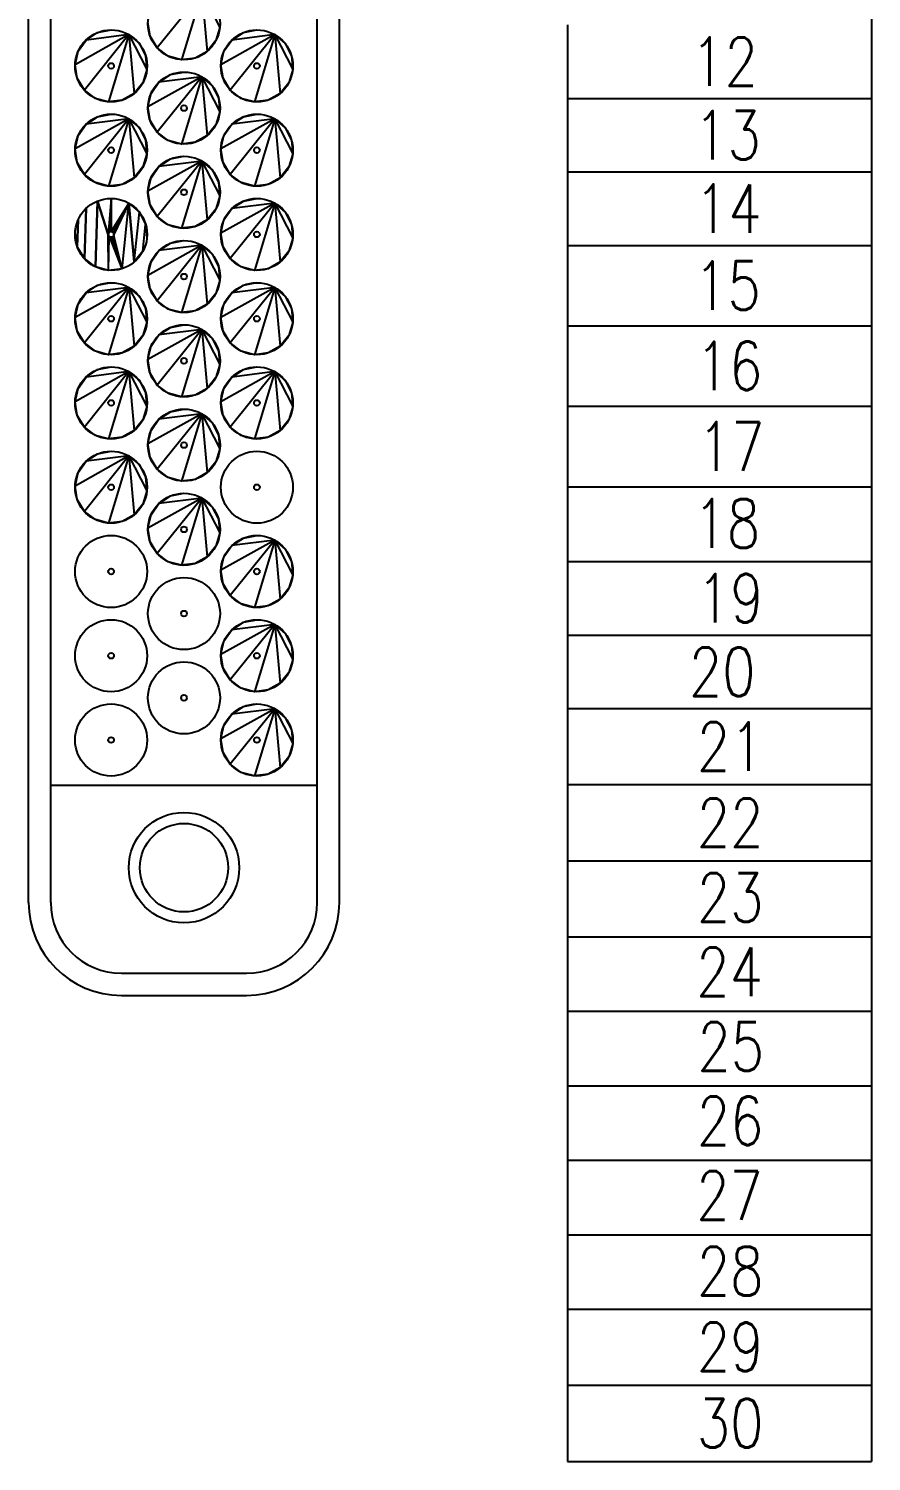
# Model space of a CAD drawing. Extents: x 260 to 819, y -886 to -454.
# Drawn here: x 468.9 to 513.7, y -766.9 to -690.7 of the extents above; entities that cross this region are included whole.
import ezdxf

# ---------------------------------------------------------------- set-up
doc = ezdxf.new("R2010")
doc.units = 0
doc.header["$LTSCALE"] = 150
doc.header["$MEASUREMENT"] = 0
doc.layers.get('0').update_dxf_attribs({"color": 6, "linetype": 'CONTINUOUS'})
doc.layers.add('현배선도', color=7, linetype='CONTINUOUS')
doc.styles.get("Standard").update_dxf_attribs({"font": 'romans.shx', "width": 0.8, "bigfont": 'whgtxt.shx'})

msp = doc.modelspace()

# ---------------------------------------------------------------- linework, layer by layer
at = {"color": 7, "linetype": 'Continuous'}
for p, q in [((468.885, -737.164), (468.885, -634.845)), ((470.06, -737.164), (470.06, -634.845)), ((484.23, -737.164), (484.23, -634.845)), ((485.405, -737.164), (485.405, -634.845)), ((470.06, -730.936), (484.23, -730.936)), ((473.82, -740.924), (480.47, -740.924)), ((473.82, -742.099), (480.47, -742.099))]:
    msp.add_line(p, q, dxfattribs=at)
for points in [[(478.094, -688.818), (475.724, -691.765), (475.346, -691.139), (475.231, -690.417)], [(478.094, -688.818), (477.017, -692.392), (476.31, -692.204), (475.724, -691.765)], [(478.094, -688.818), (478.381, -691.944), (477.742, -692.301), (477.017, -692.392)], [(478.094, -688.818), (479.051, -690.673), (478.839, -691.374), (478.381, -691.944)], [(474.217, -691.056), (471.847, -694.004), (471.469, -693.377), (471.353, -692.655)], [(474.217, -691.056), (471.353, -692.655), (471.517, -691.942), (471.936, -691.343)], [(474.217, -691.056), (473.139, -694.63), (472.432, -694.443), (471.847, -694.004)], [(474.217, -691.056), (471.936, -691.343), (472.549, -690.944), (473.268, -690.804)], [(474.217, -691.056), (474.504, -694.182), (473.865, -694.539), (473.139, -694.63)], [(474.217, -691.056), (474.771, -691.533), (475.106, -692.183), (475.173, -692.912)], [(474.217, -691.056), (475.173, -692.912), (474.962, -693.612), (474.504, -694.182)], [(481.972, -691.056), (479.602, -694.004), (479.224, -693.377), (479.108, -692.655)], [(481.972, -691.056), (479.108, -692.655), (479.272, -691.942), (479.691, -691.343)], [(481.972, -691.056), (480.894, -694.63), (480.187, -694.443), (479.602, -694.004)], [(481.972, -691.056), (479.691, -691.343), (480.305, -690.944), (481.023, -690.804)], [(481.972, -691.056), (482.259, -694.182), (481.62, -694.539), (480.894, -694.63)], [(481.972, -691.056), (482.526, -691.533), (482.861, -692.183), (482.928, -692.912)], [(481.972, -691.056), (482.928, -692.912), (482.717, -693.612), (482.259, -694.182)], [(478.094, -693.294), (475.724, -696.242), (475.346, -695.616), (475.231, -694.893)], [(478.094, -693.294), (475.231, -694.893), (475.395, -694.18), (475.814, -693.581)], [(478.094, -693.294), (477.017, -696.869), (476.31, -696.681), (475.724, -696.242)], [(478.094, -693.294), (475.814, -693.581), (476.427, -693.182), (477.145, -693.042)], [(478.094, -693.294), (478.381, -696.421), (477.742, -696.777), (477.017, -696.869)], [(478.094, -693.294), (478.649, -693.771), (478.984, -694.422), (479.051, -695.15)], [(478.094, -693.294), (479.051, -695.15), (478.839, -695.851), (478.381, -696.421)], [(474.217, -695.533), (471.847, -698.481), (471.469, -697.854), (471.353, -697.132)], [(474.217, -695.533), (471.353, -697.132), (471.517, -696.419), (471.936, -695.819)], [(474.217, -695.533), (473.139, -699.107), (472.432, -698.919), (471.847, -698.481)], [(474.217, -695.533), (471.936, -695.819), (472.549, -695.421), (473.268, -695.281)], [(474.217, -695.533), (474.504, -698.659), (473.865, -699.016), (473.139, -699.107)], [(474.217, -695.533), (474.771, -696.01), (475.106, -696.66), (475.173, -697.389)], [(474.217, -695.533), (475.173, -697.389), (474.962, -698.089), (474.504, -698.659)], [(481.972, -695.533), (479.602, -698.481), (479.224, -697.854), (479.108, -697.132)], [(481.972, -695.533), (479.108, -697.132), (479.272, -696.419), (479.691, -695.819)], [(481.972, -695.533), (480.894, -699.107), (480.187, -698.919), (479.602, -698.481)], [(481.972, -695.533), (479.691, -695.819), (480.305, -695.421), (481.023, -695.281)], [(481.972, -695.533), (482.259, -698.659), (481.62, -699.016), (480.894, -699.107)], [(481.972, -695.533), (482.526, -696.01), (482.861, -696.66), (482.928, -697.389)], [(481.972, -695.533), (482.928, -697.389), (482.717, -698.089), (482.259, -698.659)], [(478.094, -697.771), (475.724, -700.719), (475.346, -700.093), (475.231, -699.37)], [(478.094, -697.771), (475.231, -699.37), (475.395, -698.657), (475.814, -698.058)], [(478.094, -697.771), (477.017, -701.345), (476.31, -701.158), (475.724, -700.719)], [(478.094, -697.771), (475.814, -698.058), (476.427, -697.659), (477.145, -697.519)], [(478.094, -697.771), (478.381, -700.897), (477.742, -701.254), (477.017, -701.345)], [(478.094, -697.771), (478.649, -698.248), (478.984, -698.899), (479.051, -699.627)], [(478.094, -697.771), (479.051, -699.627), (478.839, -700.327), (478.381, -700.897)], [(471.936, -700.296), (471.847, -702.957), (471.469, -702.331), (471.517, -700.896)], [(472.549, -699.897), (472.432, -703.396), (471.847, -702.957), (471.936, -700.296)], [(473.139, -703.584), (472.432, -703.396), (472.549, -699.897), (473.115, -701.673)], [(473.268, -699.758), (473.115, -701.673), (472.549, -699.897)], [(473.268, -699.758), (473.16, -701.565), (473.126, -701.614), (473.115, -701.673)], [(473.268, -699.758), (473.268, -701.52), (473.209, -701.532), (473.16, -701.565)], [(474.217, -700.009), (473.268, -701.52), (473.268, -699.758)], [(474.217, -700.009), (473.376, -701.565), (473.326, -701.532), (473.268, -701.52)], [(474.217, -700.009), (473.42, -701.673), (473.409, -701.614), (473.376, -701.565)], [(473.865, -703.493), (473.409, -701.731), (473.42, -701.673), (474.217, -700.009)], [(473.865, -703.493), (474.217, -700.009), (474.504, -703.136)], [(474.504, -703.136), (474.217, -700.009), (474.771, -700.487)], [(481.972, -700.009), (479.602, -702.957), (479.224, -702.331), (479.108, -701.609)], [(481.972, -700.009), (479.108, -701.609), (479.272, -700.896), (479.691, -700.296)], [(481.972, -700.009), (480.894, -703.584), (480.187, -703.396), (479.602, -702.957)], [(481.972, -700.009), (479.691, -700.296), (480.305, -699.897), (481.023, -699.758)], [(481.972, -700.009), (482.259, -703.136), (481.62, -703.493), (480.894, -703.584)], [(481.972, -700.009), (482.526, -700.487), (482.861, -701.137), (482.928, -701.865)], [(481.972, -700.009), (482.928, -701.865), (482.717, -702.566), (482.259, -703.136)], [(471.517, -700.896), (471.469, -702.331), (471.353, -701.609)], [(474.962, -702.566), (474.504, -703.136), (474.771, -700.487), (475.106, -701.137)], [(473.139, -703.584), (473.115, -701.673), (473.126, -701.731), (473.16, -701.781)], [(473.865, -703.493), (473.139, -703.584), (473.16, -701.781), (473.209, -701.814)], [(473.865, -703.493), (473.209, -701.814), (473.268, -701.826), (473.326, -701.814)], [(473.865, -703.493), (473.326, -701.814), (473.376, -701.781), (473.409, -701.731)], [(474.962, -702.566), (475.106, -701.137), (475.173, -701.865)], [(478.094, -702.248), (475.724, -705.196), (475.346, -704.569), (475.231, -703.847)], [(478.094, -702.248), (475.231, -703.847), (475.395, -703.134), (475.814, -702.534)], [(478.094, -702.248), (477.017, -705.822), (476.31, -705.635), (475.724, -705.196)], [(478.094, -702.248), (475.814, -702.534), (476.427, -702.136), (477.145, -701.996)], [(478.094, -702.248), (478.381, -705.374), (477.742, -705.731), (477.017, -705.822)], [(478.094, -702.248), (478.649, -702.725), (478.984, -703.375), (479.051, -704.104)], [(478.094, -702.248), (479.051, -704.104), (478.839, -704.804), (478.381, -705.374)], [(474.217, -704.486), (471.847, -707.434), (471.469, -706.808), (471.353, -706.085)], [(474.217, -704.486), (471.353, -706.085), (471.517, -705.372), (471.936, -704.773)], [(474.217, -704.486), (473.139, -708.061), (472.432, -707.873), (471.847, -707.434)], [(474.217, -704.486), (471.936, -704.773), (472.549, -704.374), (473.268, -704.234)], [(474.217, -704.486), (474.504, -707.613), (473.865, -707.969), (473.139, -708.061)], [(474.217, -704.486), (474.771, -704.963), (475.106, -705.614), (475.173, -706.342)], [(474.217, -704.486), (475.173, -706.342), (474.962, -707.042), (474.504, -707.613)], [(481.972, -704.486), (479.602, -707.434), (479.224, -706.808), (479.108, -706.085)], [(481.972, -704.486), (479.108, -706.085), (479.272, -705.372), (479.691, -704.773)], [(481.972, -704.486), (480.894, -708.061), (480.187, -707.873), (479.602, -707.434)], [(481.972, -704.486), (479.691, -704.773), (480.305, -704.374), (481.023, -704.234)], [(481.972, -704.486), (482.259, -707.613), (481.62, -707.969), (480.894, -708.061)], [(481.972, -704.486), (482.526, -704.963), (482.861, -705.614), (482.928, -706.342)], [(481.972, -704.486), (482.928, -706.342), (482.717, -707.042), (482.259, -707.613)], [(478.094, -706.725), (475.724, -709.672), (475.346, -709.046), (475.231, -708.324)], [(478.094, -706.725), (475.231, -708.324), (475.395, -707.611), (475.814, -707.011)], [(478.094, -706.725), (477.017, -710.299), (476.31, -710.111), (475.724, -709.672)], [(478.094, -706.725), (475.814, -707.011), (476.427, -706.612), (477.145, -706.473)], [(478.094, -706.725), (478.381, -709.851), (477.742, -710.208), (477.017, -710.299)], [(478.094, -706.725), (478.649, -707.202), (478.984, -707.852), (479.051, -708.58)], [(478.094, -706.725), (479.051, -708.58), (478.839, -709.281), (478.381, -709.851)], [(474.217, -708.963), (471.847, -711.911), (471.469, -711.284), (471.353, -710.562)], [(474.217, -708.963), (471.353, -710.562), (471.517, -709.849), (471.936, -709.25)], [(474.217, -708.963), (473.139, -712.537), (472.432, -712.35), (471.847, -711.911)], [(474.217, -708.963), (471.936, -709.25), (472.549, -708.851), (473.268, -708.711)], [(474.217, -708.963), (474.504, -712.089), (473.865, -712.446), (473.139, -712.537)], [(474.217, -708.963), (474.771, -709.44), (475.106, -710.09), (475.173, -710.819)], [(474.217, -708.963), (475.173, -710.819), (474.962, -711.519), (474.504, -712.089)], [(481.972, -708.963), (479.602, -711.911), (479.224, -711.284), (479.108, -710.562)], [(481.972, -708.963), (479.108, -710.562), (479.272, -709.849), (479.691, -709.25)], [(481.972, -708.963), (480.894, -712.537), (480.187, -712.35), (479.602, -711.911)], [(481.972, -708.963), (479.691, -709.25), (480.305, -708.851), (481.023, -708.711)], [(481.972, -708.963), (482.259, -712.089), (481.62, -712.446), (480.894, -712.537)], [(481.972, -708.963), (482.526, -709.44), (482.861, -710.09), (482.928, -710.819)], [(481.972, -708.963), (482.928, -710.819), (482.717, -711.519), (482.259, -712.089)], [(478.094, -711.201), (475.814, -711.488), (476.427, -711.089), (477.145, -710.949)], [(478.094, -711.201), (475.724, -714.149), (475.346, -713.523), (475.231, -712.8)], [(478.094, -711.201), (475.231, -712.8), (475.395, -712.087), (475.814, -711.488)], [(478.094, -711.201), (477.017, -714.776), (476.31, -714.588), (475.724, -714.149)], [(478.094, -711.201), (478.381, -714.328), (477.742, -714.684), (477.017, -714.776)], [(478.094, -711.201), (478.649, -711.678), (478.984, -712.329), (479.051, -713.057)], [(478.094, -711.201), (479.051, -713.057), (478.839, -713.758), (478.381, -714.328)], [(474.217, -713.44), (471.936, -713.726), (472.549, -713.328), (473.268, -713.188)], [(474.217, -713.44), (471.847, -716.388), (471.469, -715.761), (471.353, -715.039)], [(474.217, -713.44), (471.353, -715.039), (471.517, -714.326), (471.936, -713.726)], [(474.217, -713.44), (473.139, -717.014), (472.432, -716.826), (471.847, -716.388)], [(474.217, -713.44), (474.504, -716.566), (473.865, -716.923), (473.139, -717.014)], [(474.217, -713.44), (474.771, -713.917), (475.106, -714.567), (475.173, -715.296)], [(474.217, -713.44), (475.173, -715.296), (474.962, -715.996), (474.504, -716.566)], [(478.094, -715.678), (475.814, -715.965), (476.427, -715.566), (477.145, -715.426)], [(478.094, -715.678), (475.724, -718.626), (475.346, -718), (475.231, -717.277)], [(478.094, -715.678), (475.231, -717.277), (475.395, -716.564), (475.814, -715.965)], [(478.094, -715.678), (477.017, -719.252), (476.31, -719.065), (475.724, -718.626)], [(478.094, -715.678), (478.381, -718.804), (477.742, -719.161), (477.017, -719.252)], [(478.094, -715.678), (478.649, -716.155), (478.984, -716.806), (479.051, -717.534)], [(478.094, -715.678), (479.051, -717.534), (478.839, -718.234), (478.381, -718.804)], [(481.972, -717.916), (479.691, -718.203), (480.305, -717.804), (481.023, -717.665)], [(481.972, -717.916), (479.602, -720.864), (479.224, -720.238), (479.108, -719.516)], [(481.972, -717.916), (479.108, -719.516), (479.272, -718.803), (479.691, -718.203)], [(481.972, -717.916), (480.894, -721.491), (480.187, -721.303), (479.602, -720.864)], [(481.972, -717.916), (482.259, -721.043), (481.62, -721.4), (480.894, -721.491)], [(481.972, -717.916), (482.526, -718.394), (482.861, -719.044), (482.928, -719.772)], [(481.972, -717.916), (482.928, -719.772), (482.717, -720.473), (482.259, -721.043)], [(481.972, -722.393), (479.691, -722.68), (480.305, -722.281), (481.023, -722.141)], [(481.972, -722.393), (479.602, -725.341), (479.224, -724.715), (479.108, -723.992)], [(481.972, -722.393), (479.108, -723.992), (479.272, -723.279), (479.691, -722.68)], [(481.972, -722.393), (480.894, -725.968), (480.187, -725.78), (479.602, -725.341)], [(481.972, -722.393), (482.259, -725.52), (481.62, -725.876), (480.894, -725.968)], [(481.972, -722.393), (482.526, -722.87), (482.861, -723.521), (482.928, -724.249)], [(481.972, -722.393), (482.928, -724.249), (482.717, -724.949), (482.259, -725.52)], [(481.972, -726.87), (479.602, -729.818), (479.224, -729.191), (479.108, -728.469)], [(481.972, -726.87), (479.108, -728.469), (479.272, -727.756), (479.691, -727.157)], [(481.972, -726.87), (480.894, -730.444), (480.187, -730.257), (479.602, -729.818)], [(481.972, -726.87), (479.691, -727.157), (480.305, -726.758), (481.023, -726.618)], [(481.972, -726.87), (482.259, -729.996), (481.62, -730.353), (480.894, -730.444)], [(481.972, -726.87), (482.526, -727.347), (482.861, -727.997), (482.928, -728.726)], [(481.972, -726.87), (482.928, -728.726), (482.717, -729.426), (482.259, -729.996)]]:
    msp.add_lwpolyline(points, dxfattribs=at)
for centre, radius in [((477.145, -690.481), 1.915), ((473.268, -692.719), 1.915), ((481.023, -692.719), 1.915), ((473.268, -692.719), 0.153), ((481.023, -692.719), 0.153), ((477.145, -694.958), 1.915), ((477.145, -694.958), 0.153), ((473.268, -697.196), 1.915), ((481.023, -697.196), 1.915), ((473.268, -697.196), 0.153), ((481.023, -697.196), 0.153), ((477.145, -699.434), 1.915), ((477.145, -699.434), 0.153), ((473.268, -701.673), 1.915), ((481.023, -701.673), 1.915), ((473.268, -701.673), 0.153), ((481.023, -701.673), 0.153), ((477.145, -703.911), 1.915), ((477.145, -703.911), 0.153), ((473.268, -706.15), 1.915), ((481.023, -706.15), 1.915), ((473.268, -706.15), 0.153), ((481.023, -706.15), 0.153), ((477.145, -708.388), 1.915), ((477.145, -708.388), 0.153), ((473.268, -710.626), 1.915), ((481.023, -710.626), 1.915), ((473.268, -710.626), 0.153), ((477.145, -712.865), 1.915), ((481.023, -710.626), 0.153), ((473.268, -715.103), 1.915), ((477.145, -712.865), 0.153), ((481.023, -715.103), 1.915), ((473.268, -715.103), 0.153), ((477.145, -717.341), 1.915), ((481.023, -715.103), 0.153), ((473.268, -719.58), 1.915), ((477.145, -717.341), 0.153), ((481.023, -719.58), 1.915), ((473.268, -719.58), 0.153), ((477.145, -721.818), 1.915), ((481.023, -719.58), 0.153), ((473.268, -724.057), 1.915), ((477.145, -721.818), 0.153), ((481.023, -724.057), 1.915), ((473.268, -724.057), 0.153), ((477.145, -726.295), 1.915), ((481.023, -724.057), 0.153), ((477.145, -726.295), 0.153), ((473.268, -728.533), 1.915), ((481.023, -728.533), 1.915), ((473.268, -728.533), 0.153), ((481.023, -728.533), 0.153), ((477.145, -735.316), 2.937), ((477.145, -735.316), 2.35)]:
    msp.add_circle(centre, radius, dxfattribs=at)
for centre, radius, start, end in [((473.82, -737.164), 4.935, 180.00001, 270), ((473.82, -737.164), 3.76, 180.00001, 270), ((480.47, -737.164), 4.935, 270, 0), ((480.47, -737.164), 3.76, 270, 0)]:
    msp.add_arc(centre, radius, start, end, dxfattribs=at)
at = {"layer": '현배선도', "color": 0}
for p, q in [((513.692, -641.971), (513.692, -758.775)), ((513.692, -641.971), (513.692, -766.858)), ((513.692, -673.882), (513.692, -766.858)), ((497.529, -690.543), (497.529, -694.448)), ((513.692, -690.543), (513.692, -694.448)), ((497.529, -694.448), (513.692, -694.448)), ((497.529, -694.448), (497.529, -698.352)), ((513.692, -694.448), (513.692, -698.352)), ((497.529, -698.352), (513.692, -698.352)), ((497.529, -698.352), (497.529, -702.257)), ((513.692, -698.352), (513.692, -702.257)), ((497.529, -702.257), (513.692, -702.257)), ((497.529, -702.257), (497.529, -706.53)), ((513.692, -702.257), (513.692, -706.53)), ((497.529, -706.53), (513.692, -706.53)), ((497.529, -706.53), (497.529, -710.803)), ((513.692, -706.53), (513.692, -710.803)), ((497.529, -710.803), (513.692, -710.803)), ((497.529, -710.803), (497.529, -715.076)), ((513.692, -710.803), (513.692, -715.076)), ((497.529, -715.076), (513.692, -715.076)), ((497.529, -715.076), (497.529, -719.054)), ((513.692, -715.076), (513.692, -719.054)), ((497.529, -719.054), (513.692, -719.054)), ((497.529, -719.054), (497.529, -722.959)), ((513.692, -719.054), (513.692, -722.959)), ((497.529, -722.959), (513.692, -722.959)), ((497.529, -722.959), (497.529, -726.864)), ((513.692, -722.959), (513.692, -726.864)), ((497.529, -726.864), (513.692, -726.864)), ((497.529, -726.864), (497.529, -730.905)), ((513.692, -726.864), (513.692, -730.905)), ((497.529, -730.905), (513.692, -730.905)), ((497.529, -730.905), (497.529, -734.947)), ((513.692, -730.905), (513.692, -734.947)), ((497.529, -734.947), (513.692, -734.947)), ((497.529, -734.947), (497.529, -738.988)), ((513.692, -734.947), (513.692, -738.988)), ((497.529, -738.988), (513.692, -738.988)), ((497.529, -738.988), (497.529, -742.946)), ((513.692, -738.988), (513.692, -742.946)), ((497.529, -742.946), (513.692, -742.946)), ((497.529, -742.946), (497.529, -746.903)), ((513.692, -742.946), (513.692, -746.903)), ((497.529, -746.903), (513.692, -746.903)), ((497.529, -746.903), (497.529, -758.775)), ((513.692, -746.903), (513.692, -750.861)), ((497.529, -750.861), (513.692, -750.861)), ((497.529, -754.818), (513.692, -754.818)), ((497.529, -758.775), (513.692, -758.775)), ((497.529, -758.775), (497.529, -762.817)), ((513.692, -758.775), (513.692, -762.817)), ((497.529, -762.817), (513.692, -762.817)), ((497.529, -762.817), (497.529, -766.858)), ((513.692, -762.817), (513.692, -766.858)), ((497.529, -766.858), (513.692, -766.858))]:
    msp.add_line(p, q, dxfattribs=at)

# ---------------------------------------------------------------- texts
at = {"layer": '현배선도', "color": 0, "width": 0.8}
for s, p in [('12', (504.118, -693.785)), ('13', (504.279, -697.69)), ('14', (504.313, -701.595)), ('15', (504.265, -705.683)), ('16', (504.358, -709.951)), ('17', (504.473, -714.229)), ('18', (504.243, -718.318)), ('19', (504.417, -722.296)), ('20', (503.995, -726.201)), ('21', (504.414, -730.174)), ('22', (504.41, -734.216)), ('23', (504.418, -738.189)), ('24', (504.383, -742.147)), ('25', (504.445, -746.104)), ('26', (504.418, -750.061)), ('27', (504.383, -754.019)), ('28', (504.414, -758.044)), ('29', (504.411, -762.064)), ('30', (504.41, -766.127))]:
    msp.add_text(s, height=2.5833, dxfattribs=at).set_placement(p)

doc.saveas('drawing.dxf')
